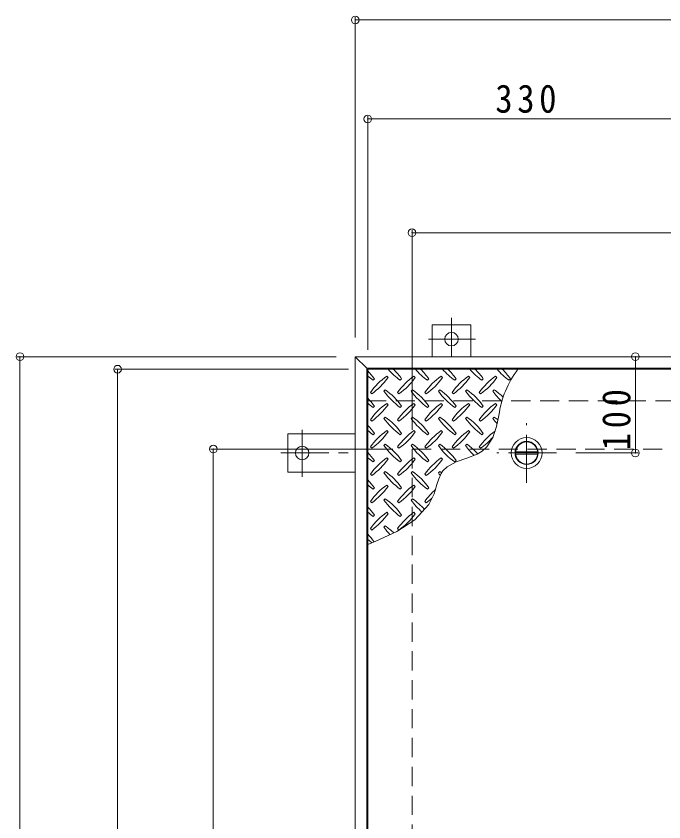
# Model space of a CAD drawing. Units: millimetres at full size, sheet at 1:10; details may follow other scales. Extents: x -2342 to 2730, y -1962 to 1919.
# Drawn here: x -1836 to -1163, y 1050 to 1887 of the extents above; entities that cross this region are included whole.
import ezdxf

# ---------------------------------------------------------------- set-up
doc = ezdxf.new("R2010")
doc.units = ezdxf.units.MM
doc.header["$LTSCALE"] = 10
doc.header["$PDMODE"] = 32
doc.header["$PDSIZE"] = 8
doc.linetypes.add('CHAIN1', pattern=[8, 5, -1, 1, -1])
doc.linetypes.add('DASHED2', pattern=[3, 2, -1])
for name, color, linetype, lineweight in [('0-1_躯体', 3, 'Continuous', 9), ('0-2_仕上', 3, 'Continuous', 9), ('0-3_建具', 4, 'Continuous', 9), ('0-9', 134, 'Continuous', 5), ('0-C', 2, 'Continuous', 9), ('0-E', 3, 'CHAIN1', 9), ('0-F', 7, 'Continuous', 9)]:
    doc.layers.add(name, color=color, linetype=linetype, lineweight=lineweight)
doc.styles.add('ＭＳ ゴシック', font='')
doc.styles.get('ＭＳ ゴシック').set_extended_font_data('MS Gothic')

msp = doc.modelspace()

# ---------------------------------------------------------------- linework, layer by layer
at = {"layer": '0-1_躯体'}
for p, q in [((-1404.06, 1566.82), (-1364.06, 1566.82)), ((-1404.06, 1533.62), (-1404.06, 1566.82)), ((-1364.06, 1533.62), (-1364.06, 1566.82)), ((-1554.26, 1453.62), (-1554.26, 1413.62)), ((-1484.06, 1453.62), (-1554.26, 1453.62)), ((-1484.06, 1413.62), (-1554.26, 1413.62))]:
    msp.add_line(p, q, dxfattribs=at)
at = {"layer": '0-1_躯体', "color": 2, "linetype": 'DASHED2'}
for p, q in [((-1472.06, 1487.62), (-478.06, 1487.62)), ((-1425.06, 1437.62), (-525.06, 1437.62)), ((-1425.06, 1437.62), (-1425.06, 537.62))]:
    msp.add_line(p, q, dxfattribs=at)
at = {"layer": '0-1_躯体', "color": 2, "linetype": 'CHAIN1'}
for p, q in [((-1306.01, 1402.62), (-1306.01, 1464.62)), ((-1275.01, 1433.62), (-1337.01, 1433.62))]:
    msp.add_line(p, q, dxfattribs=at)
at = {"layer": '0-2_仕上'}
msp.add_line((-1471.06, 1520.62), (-1471.06, 454.62), dxfattribs=at)
msp.add_lwpolyline([(-1141.06, 454.62), (-1141.06, 1520.62), (-1471.06, 1520.62)], dxfattribs=at)
at = {"layer": '0-3_建具'}
for p, q in [((-1472.06, 1521.62), (-1484.06, 1533.62)), ((-466.06, 1533.62), (-1484.06, 1533.62)), ((-1484.06, 1533.62), (-1484.06, 441.62)), ((-478.06, 1521.62), (-1472.06, 1521.62)), ((-1472.06, 453.62), (-1472.06, 1521.62))]:
    msp.add_line(p, q, dxfattribs=at)
at = {"layer": '0-9'}
for p, q in [((-1465.56, 1509.15), (-1464.14, 1510.57)), ((-1450, 1511.98), (-1451.42, 1513.39)), ((-1437.27, 1509.15), (-1435.86, 1510.57)), ((-1421.72, 1511.98), (-1423.13, 1513.39)), ((-1408.99, 1509.15), (-1407.58, 1510.57)), ((-1393.43, 1511.98), (-1394.85, 1513.39)), ((-1380.7, 1509.15), (-1379.29, 1510.57)), ((-1365.15, 1511.98), (-1366.56, 1513.39)), ((-1352.42, 1509.15), (-1351.01, 1510.57)), ((-1336.86, 1511.98), (-1338.28, 1513.39)), ((-1324.14, 1509.15), (-1322.72, 1510.57)), ((-1452.83, 1499.25), (-1454.24, 1497.84)), ((-1424.55, 1499.25), (-1425.96, 1497.84)), ((-1396.26, 1499.25), (-1397.68, 1497.84)), ((-1367.98, 1499.25), (-1369.39, 1497.84)), ((-1339.69, 1499.25), (-1341.11, 1497.84)), ((-1468.39, 1496.42), (-1466.97, 1495.01)), ((-1440.1, 1496.42), (-1438.69, 1495.01)), ((-1411.82, 1496.42), (-1410.4, 1495.01)), ((-1383.53, 1496.42), (-1382.12, 1495.01)), ((-1355.25, 1496.42), (-1353.83, 1495.01)), ((-1465.56, 1480.87), (-1464.14, 1482.28)), ((-1450, 1483.7), (-1451.42, 1485.11)), ((-1437.27, 1480.87), (-1435.86, 1482.28)), ((-1421.72, 1483.7), (-1423.13, 1485.11)), ((-1408.99, 1480.87), (-1407.58, 1482.28)), ((-1393.43, 1483.7), (-1394.85, 1485.11)), ((-1380.7, 1480.87), (-1379.29, 1482.28)), ((-1365.15, 1483.7), (-1366.56, 1485.11)), ((-1352.42, 1480.87), (-1351.01, 1482.28)), ((-1336.86, 1483.7), (-1338.28, 1485.11)), ((-1468.39, 1468.14), (-1466.97, 1466.72)), ((-1452.83, 1470.97), (-1454.24, 1469.55)), ((-1440.1, 1468.14), (-1438.69, 1466.72)), ((-1424.55, 1470.97), (-1425.96, 1469.55)), ((-1411.82, 1468.14), (-1410.4, 1466.72)), ((-1396.26, 1470.97), (-1397.68, 1469.55)), ((-1383.53, 1468.14), (-1382.12, 1466.72)), ((-1367.98, 1470.97), (-1369.39, 1469.55)), ((-1355.25, 1468.14), (-1353.83, 1466.72)), ((-1339.69, 1470.97), (-1341.11, 1469.55)), ((-1450, 1455.41), (-1451.42, 1456.83)), ((-1421.72, 1455.41), (-1423.13, 1456.83)), ((-1393.43, 1455.41), (-1394.85, 1456.83)), ((-1365.15, 1455.41), (-1366.56, 1456.83)), ((-1465.56, 1452.58), (-1464.14, 1454)), ((-1437.27, 1452.58), (-1435.86, 1454)), ((-1408.99, 1452.58), (-1407.58, 1454)), ((-1380.7, 1452.58), (-1379.29, 1454)), ((-1352.42, 1452.58), (-1351.01, 1454)), ((-1468.39, 1439.85), (-1466.97, 1438.44)), ((-1452.83, 1442.68), (-1454.24, 1441.27)), ((-1440.1, 1439.85), (-1438.69, 1438.44)), ((-1424.55, 1442.68), (-1425.96, 1441.27)), ((-1411.82, 1439.85), (-1410.4, 1438.44)), ((-1396.26, 1442.68), (-1397.68, 1441.27)), ((-1383.53, 1439.85), (-1382.12, 1438.44)), ((-1367.98, 1442.68), (-1369.39, 1441.27)), ((-1355.25, 1439.85), (-1353.83, 1438.44)), ((-1465.56, 1424.3), (-1464.14, 1425.71)), ((-1450, 1427.13), (-1451.42, 1428.54)), ((-1437.27, 1424.3), (-1435.86, 1425.71)), ((-1421.72, 1427.13), (-1423.13, 1428.54)), ((-1408.99, 1424.3), (-1407.58, 1425.71)), ((-1393.43, 1427.13), (-1394.85, 1428.54)), ((-1380.7, 1424.3), (-1379.29, 1425.71)), ((-1452.83, 1414.4), (-1454.24, 1412.98)), ((-1424.55, 1414.4), (-1425.96, 1412.98)), ((-1396.26, 1414.4), (-1397.68, 1412.98)), ((-1468.39, 1411.57), (-1466.97, 1410.16)), ((-1440.1, 1411.57), (-1438.69, 1410.16)), ((-1411.82, 1411.57), (-1410.4, 1410.16)), ((-1450, 1398.84), (-1451.42, 1400.26)), ((-1421.72, 1398.84), (-1423.13, 1400.26)), ((-1465.56, 1396.01), (-1464.14, 1397.43)), ((-1437.27, 1396.01), (-1435.86, 1397.43)), ((-1408.99, 1396.01), (-1407.58, 1397.43)), ((-1468.39, 1383.29), (-1466.97, 1381.87)), ((-1452.83, 1386.11), (-1454.24, 1384.7)), ((-1440.1, 1383.29), (-1438.69, 1381.87)), ((-1424.55, 1386.11), (-1425.96, 1384.7)), ((-1411.82, 1383.29), (-1410.4, 1381.87)), ((-1465.56, 1367.73), (-1464.14, 1369.14)), ((-1450, 1370.56), (-1451.42, 1371.97)), ((-1437.27, 1367.73), (-1435.86, 1369.14)), ((-1421.72, 1370.56), (-1423.13, 1371.97)), ((-1452.83, 1357.83), (-1454.24, 1356.42)), ((-1468.39, 1355), (-1466.97, 1353.59)), ((-1440.1, 1355), (-1438.69, 1353.59))]:
    msp.add_line(p, q, dxfattribs=at)
msp.add_lwpolyline([(-1471.06, 1338.71), (-1462.78, 1342.04), (-1441.03, 1351.99), (-1422.07, 1364.16), (-1407.66, 1379.93), (-1402.09, 1391.29), (-1400.95, 1394.77), (-1399.18, 1400.91), (-1397.29, 1406.91), (-1394.84, 1412.38), (-1393, 1415.16), (-1388.72, 1419.28), (-1379.12, 1424.38), (-1368.15, 1428.27), (-1357.47, 1432.46), (-1352.07, 1435.62), (-1347.23, 1440), (-1341.14, 1449.62), (-1337.2, 1461.21), (-1334.85, 1472.64)], dxfattribs=at)
for centre, radius, start, end in [((-1523.19, 1468.49), 72.5, 35.47272, 44.0249), ((-1395.2, 1568.19), 72.5, 221.00789, 234.5273), ((-1494.9, 1468.49), 72.5, 35.47272, 45.97511), ((-1366.92, 1568.19), 72.5, 221.00789, 234.5273), ((-1466.62, 1468.49), 72.5, 35.47272, 45.97511), ((-1338.63, 1568.19), 72.5, 221.00789, 234.5273), ((-1438.33, 1468.49), 72.5, 35.47272, 45.97511), ((-1310.35, 1568.19), 72.5, 221.00789, 234.5273), ((-1410.05, 1468.49), 72.5, 35.47272, 45.97511), ((-1282.06, 1568.19), 72.5, 221.00789, 234.5273), ((-1233.65, 1458.87), 102.13, 142.79805, 172.25462), ((-1381.77, 1468.49), 72.5, 35.47272, 45.97511), ((-1423.48, 1568.19), 72.5, 228.99213, 234.5273), ((-1409.34, 1454.35), 72.5, 125.47272, 144.5273), ((-1509.04, 1554.05), 72.5, 305.47256, 324.5273), ((-1381.06, 1454.35), 72.5, 125.47272, 144.5273), ((-1480.76, 1554.05), 72.5, 305.47256, 324.5273), ((-1352.77, 1454.35), 72.5, 125.47272, 144.5273), ((-1452.48, 1554.05), 72.5, 305.47256, 324.5273), ((-1324.49, 1454.35), 72.5, 125.47272, 144.5273), ((-1424.19, 1554.05), 72.5, 305.47256, 324.5273), ((-1296.21, 1454.35), 72.5, 125.47272, 144.5273), ((-1395.91, 1554.05), 72.5, 305.47256, 324.5273), ((-1494.9, 1440.21), 72.5, 35.47272, 54.5273), ((-1466.62, 1440.21), 72.5, 35.47272, 54.5273), ((-1438.33, 1440.21), 72.5, 35.47272, 54.5273), ((-1410.05, 1440.21), 72.5, 35.47272, 54.5273), ((-1381.77, 1440.21), 72.5, 44.94598, 54.5273), ((-1523.19, 1440.21), 72.5, 35.47272, 44.0249), ((-1395.2, 1539.91), 72.5, 215.47258, 234.5273), ((-1366.92, 1539.91), 72.5, 215.47258, 234.5273), ((-1338.63, 1539.91), 72.5, 215.47258, 234.5273), ((-1310.35, 1539.91), 72.5, 215.47258, 234.5273), ((-1282.06, 1539.91), 72.5, 215.47258, 226.69856), ((-1423.48, 1539.91), 72.5, 228.99213, 234.5273), ((-1409.34, 1426.07), 72.5, 125.47272, 144.5273), ((-1509.04, 1525.77), 72.5, 305.47256, 324.5273), ((-1381.06, 1426.07), 72.5, 125.47272, 144.5273), ((-1480.76, 1525.77), 72.5, 305.47256, 324.5273), ((-1352.77, 1426.07), 72.5, 125.47272, 144.5273), ((-1452.48, 1525.77), 72.5, 305.47256, 324.5273), ((-1324.49, 1426.07), 72.5, 125.47272, 144.5273), ((-1424.19, 1525.77), 72.5, 305.47256, 324.5273), ((-1296.21, 1426.07), 72.5, 125.47272, 144.5273), ((-1395.91, 1525.77), 72.5, 305.47256, 324.5273), ((-1395.2, 1511.63), 72.5, 215.47258, 234.5273), ((-1494.9, 1411.92), 72.5, 35.47272, 54.5273), ((-1366.92, 1511.63), 72.5, 215.47258, 234.5273), ((-1466.62, 1411.92), 72.5, 35.47272, 54.5273), ((-1338.63, 1511.63), 72.5, 215.47258, 234.5273), ((-1438.33, 1411.92), 72.5, 35.47272, 54.5273), ((-1310.35, 1511.63), 72.5, 215.47258, 234.5273), ((-1410.05, 1411.92), 72.5, 35.47272, 54.5273), ((-1282.06, 1511.63), 72.5, 215.47258, 221.1628), ((-1381.77, 1411.92), 72.5, 50.65677, 54.5273), ((-1523.19, 1411.92), 72.5, 35.47272, 44.0249), ((-1423.48, 1511.63), 72.5, 228.99213, 234.5273), ((-1409.34, 1397.78), 72.5, 125.47272, 144.5273), ((-1381.06, 1397.78), 72.5, 125.47272, 144.5273), ((-1352.77, 1397.78), 72.5, 125.47272, 144.5273), ((-1324.49, 1397.78), 72.5, 125.47272, 144.5273), ((-1296.21, 1397.78), 72.5, 126.00705, 144.5273), ((-1509.04, 1497.48), 72.5, 305.47256, 324.5273), ((-1480.76, 1497.48), 72.5, 305.47256, 324.52728), ((-1452.48, 1497.48), 72.5, 305.47256, 324.52728), ((-1424.19, 1497.48), 72.5, 305.47256, 324.52728), ((-1395.91, 1497.48), 72.5, 305.47256, 319.2924), ((-1395.2, 1483.34), 72.5, 215.47258, 234.5273), ((-1494.9, 1383.64), 72.5, 35.47272, 54.5273), ((-1366.92, 1483.34), 72.5, 215.47258, 234.5273), ((-1466.62, 1383.64), 72.5, 35.47272, 54.5273), ((-1338.63, 1483.34), 72.5, 215.47258, 234.5273), ((-1438.33, 1383.64), 72.5, 35.47272, 54.5273), ((-1310.35, 1483.34), 72.5, 215.47258, 225.99713), ((-1410.05, 1383.64), 72.5, 42.74814, 54.5273), ((-1523.19, 1383.64), 72.5, 35.47272, 44.0249), ((-1423.48, 1483.34), 72.5, 228.99213, 234.5273), ((-1409.34, 1369.5), 72.5, 125.47272, 144.5273), ((-1509.04, 1469.2), 72.5, 305.47256, 324.5273), ((-1381.06, 1369.5), 72.5, 125.47272, 144.5273), ((-1480.76, 1469.2), 72.5, 305.47256, 324.5273), ((-1352.77, 1369.5), 72.5, 125.47272, 144.5273), ((-1452.48, 1469.2), 72.5, 305.47256, 324.5273), ((-1494.9, 1355.36), 72.5, 35.47272, 54.5273), ((-1466.62, 1355.36), 72.5, 35.47272, 54.5273), ((-1438.33, 1355.36), 72.5, 52.70831, 54.5273), ((-1395.2, 1455.06), 72.5, 215.47258, 234.5273), ((-1366.92, 1455.06), 72.5, 215.47258, 234.5273), ((-1338.63, 1455.06), 72.5, 215.47258, 218.03572), ((-1523.19, 1355.36), 72.5, 35.47272, 44.0249), ((-1423.48, 1455.06), 72.5, 228.99213, 234.5273), ((-1409.34, 1341.21), 72.5, 125.47272, 144.5273), ((-1509.04, 1440.92), 72.5, 305.47256, 324.5273), ((-1381.06, 1341.21), 72.5, 125.47272, 144.5273), ((-1480.76, 1440.92), 72.5, 305.47256, 324.5273), ((-1352.77, 1341.21), 72.5, 131.38763, 144.5273), ((-1395.2, 1426.77), 72.5, 215.47258, 234.5273), ((-1494.9, 1327.07), 72.5, 35.47272, 54.5273), ((-1366.92, 1426.77), 72.5, 215.47258, 228.77962), ((-1466.62, 1327.07), 72.5, 41.35275, 54.5273), ((-1452.48, 1440.92), 72.5, 305.47256, 311.59831), ((-1523.19, 1327.07), 72.5, 35.47272, 44.0249), ((-1423.48, 1426.77), 72.5, 228.99213, 234.5273), ((-1409.34, 1312.93), 72.5, 125.47272, 144.5273), ((-1509.04, 1412.63), 72.5, 305.47256, 324.5273), ((-1381.06, 1312.93), 72.5, 125.47272, 144.5273), ((-1480.76, 1412.63), 72.5, 305.47256, 324.5273), ((-1395.2, 1398.49), 72.5, 215.47258, 223.25978), ((-1494.9, 1298.79), 72.5, 45.57452, 54.5273), ((-1523.19, 1298.79), 72.5, 35.94795, 44.0249), ((-1423.48, 1398.49), 72.5, 228.99213, 233.25279)]:
    msp.add_arc(centre, radius, start, end, dxfattribs=at)
at = {"layer": '0-C', "color": 4}
for p, q in [((-1317.44, 1434.87), (-1294.57, 1434.87)), ((-1317.44, 1432.37), (-1294.57, 1432.37))]:
    msp.add_line(p, q, dxfattribs=at)
at = {"layer": '0-C'}
for radius in [16, 12, 11.75]:
    msp.add_circle((-1306.01, 1433.62), radius, dxfattribs=at)
at = {"layer": '0-C', "color": 4}
msp.add_circle((-1306.01, 1433.62), 11.5, dxfattribs=at)
at = {"layer": '0-E'}
for p, q in [((-1384.06, 1573.98), (-1384.06, 1533.62)), ((-1359.22, 1551.82), (-1408.1, 1551.82)), ((-1539.26, 1408.78), (-1539.26, 1457.67)), ((-1561.42, 1433.62), (-1484.06, 1433.62))]:
    msp.add_line(p, q, dxfattribs=at)
at = {"layer": '0-E', "linetype": 'Continuous'}
for centre in [(-1384.06, 1551.82), (-1539.26, 1433.62)]:
    msp.add_circle(centre, 7, dxfattribs=at)
at = {"layer": '0-F'}
for p, q in [((-1484.06, 1886.34), (-1484.06, 1553.62)), ((-1484.06, 1883.34), (-466.06, 1883.34)), ((-1471.06, 1783.54), (-1471.06, 1540.62)), ((-1471.06, 1780.54), (-1141.06, 1780.54)), ((-1425.06, 1665.34), (-1425.06, 1457.62)), ((-1425.06, 1662.34), (-525.06, 1662.34)), ((-1835.46, 1533.62), (-1504.06, 1533.62)), ((-1832.46, 1533.62), (-1832.46, 441.62)), ((-1193.01, 1533.62), (-1193.01, 1433.62)), ((-1734.01, 1520.62), (-1491.06, 1520.62)), ((-1731.01, 1520.62), (-1731.01, 454.62)), ((-1634.56, 1437.62), (-1445.06, 1437.62)), ((-1631.56, 537.62), (-1631.56, 1437.62)), ((-1190.01, 1433.62), (-1255.01, 1433.62))]:
    msp.add_line(p, q, dxfattribs=at)
for p in [(-1484.06, 1883.34), (-1471.06, 1780.54), (-1425.06, 1662.34), (-1832.46, 1533.62), (-1193.01, 1533.62), (-1731.01, 1520.62), (-1631.56, 1437.62), (-1193.01, 1433.62)]:
    msp.add_point(p, dxfattribs=at)

# ---------------------------------------------------------------- texts
at = {"layer": '0-F', "color": 2, "insert": (-1338.56, 1786.54), "char_height": 29.33, "attachment_point": 7, "style": 'ＭＳ ゴシック'}
msp.add_mtext('\\T1.27;\\W0.9;330', dxfattribs=at)
at = {"layer": '0-F', "color": 2, "insert": (-1197.81, 1436.41), "char_height": 29.33, "attachment_point": 7, "rotation": 90, "style": 'ＭＳ ゴシック'}
msp.add_mtext('\\T1.27;\\W0.9;100', dxfattribs=at)

doc.saveas('drawing.dxf')
